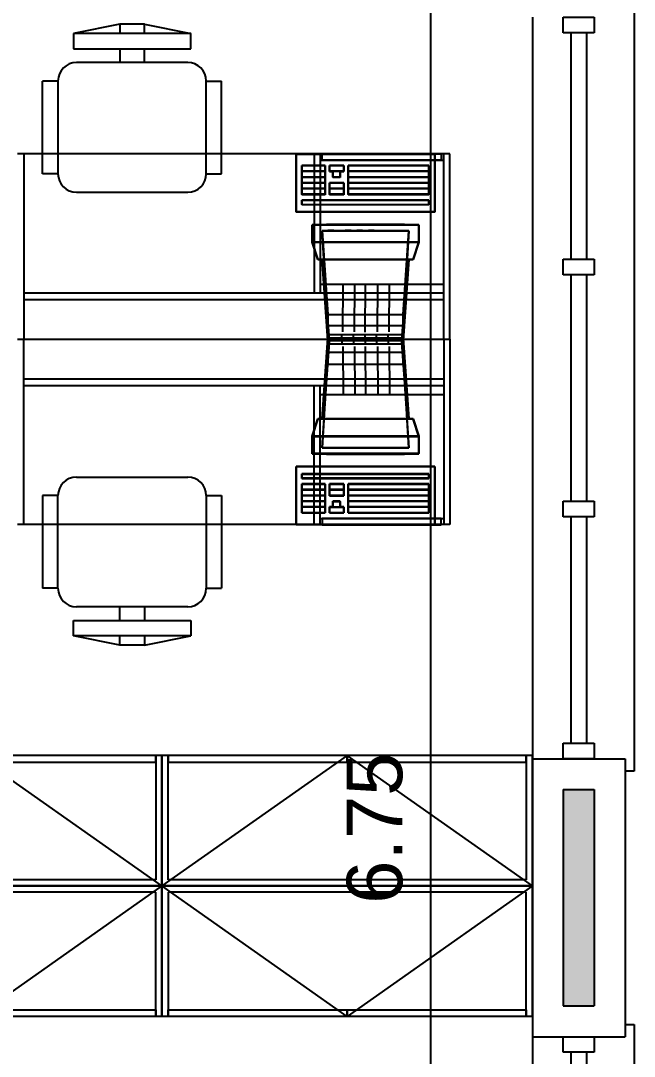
# Model space of a CAD drawing. Header units: metres. Extents: x -11 to 85, y -301 to 135.
# Drawn here: x 45.817 to 47.804, y -204.91 to -201.558 of the extents above; entities that cross this region are included whole.
import ezdxf

# ---------------------------------------------------------------- set-up
doc = ezdxf.new("R2010")
doc.units = ezdxf.units.M
doc.header["$LTSCALE"] = 0.036
doc.header["$PDMODE"] = 2
for name, color, linetype in [('arxitek isogeio', 252, 'Continuous'), ('DIMBLK', 252, 'Continuous'), ('Parathira', 252, 'Continuous')]:
    doc.layers.add(name, color=color, linetype=linetype)
doc.styles.get("Standard").update_dxf_attribs({"font": 'arial.ttf'})
doc.dimstyles.new('CADWDOT', dxfattribs={"dimscale": 0.1, "dimtxt": 1.8, "dimasz": 0.08, "dimexe": 2, "dimexo": 0, "dimgap": 0.09, "dimtad": 0, "dimrnd": 0.001, "dimzin": 0, "dimdsep": 46, "dimtxsty": 'Standard', "dimblk1": 'ARTDIM', "dimblk2": 'ARTDIM', "dimsah": 1, "dimcen": 0.09, "dimdle": 0.05, "dimse1": 1, "dimse2": 1, "dimadec": 0, "dimazin": 0, "dimtfac": 1, "dimtmove": 0, "dimatfit": 3, "dimldrblk": 'ARTDIM', "dimfxl": 2, "dimtvp": 0.9999, "dimtolj": 1, "dimtzin": 0, "dimarcsym": 0})

# ---------------------------------------------------------------- blocks, each defined once
blk = doc.blocks.new('A$C52D13D70')
at = {"layer": 'Parathira'}
for p, q in [((-0.33, 0.04), (-0.33, -2.44)), ((-0.3, 0.04), (-0.33, 0.04)), ((-0.1, 0), (-0.2, 0)), ((-0.2, 0), (-0.2, -0.05)), ((-0.1, -0.05), (-0.1, 0)), ((0, 0), (0, -2.4)), ((-0.2, -0.05), (-0.1, -0.05)), ((-0.175, -0.05), (-0.175, -0.7833)), ((-0.125, -0.05), (-0.125, -0.7833)), ((-0.1, -0.7833), (-0.2, -0.7833)), ((-0.2, -0.7833), (-0.2, -0.8333)), ((-0.1, -0.8333), (-0.1, -0.7833)), ((-0.2, -0.8333), (-0.1, -0.8333)), ((-0.175, -0.8333), (-0.175, -1.5667)), ((-0.125, -0.8333), (-0.125, -1.5667)), ((-0.1, -1.5667), (-0.2, -1.5667)), ((-0.2, -1.5667), (-0.2, -1.6167)), ((-0.1, -1.6167), (-0.1, -1.5667)), ((-0.2, -1.6167), (-0.1, -1.6167)), ((-0.175, -1.6167), (-0.175, -2.35)), ((-0.125, -1.6167), (-0.125, -2.35)), ((-0.1, -2.35), (-0.2, -2.35)), ((-0.2, -2.35), (-0.2, -2.4)), ((-0.1, -2.4), (-0.1, -2.35)), ((-0.2, -2.4), (-0.1, -2.4)), ((-0.33, -2.44), (-0.3, -2.44))]:
    blk.add_line(p, q, dxfattribs=at)
blk = doc.blocks.new('ARTDIM')
at = {"layer": 'DIMBLK'}
for p, q in [((0, -24.9975), (0, 24.9975)), ((-24.9975, 0), (24.9975, 0))]:
    blk.add_line(p, q, dxfattribs=at)
blk.add_circle((0, 0), 8.25, dxfattribs=at)
blk = doc.blocks.new('*D1333')
at = {"layer": 'arxitek isogeio', "color": 0, "lineweight": -2}
blk.add_line((47.1437, -200.8048), (47.1437, -207.5388), dxfattribs=at)
at = {"layer": 'Defpoints', "color": 0, "transparency": 16777216}
for p in [(47.4855, -200.7968), (47.1437, -207.5468), (47.4855, -207.5468)]:
    blk.add_point(p, dxfattribs=at)
at = {"layer": 'arxitek isogeio', "color": 0, "lineweight": -2, "xscale": 0.008, "yscale": 0.008, "zscale": 0.008}
for p, rotation in [((47.1437, -200.7968), 90), ((47.1437, -207.5468), 270)]:
    blk.add_blockref('ARTDIM', p, dxfattribs=dict(at, rotation=rotation))
at = {"layer": 'arxitek isogeio', "color": 0, "insert": (46.9637, -204.1718), "char_height": 0.18, "attachment_point": 5, "rotation": 90}
blk.add_mtext('\\A1;6.75', dxfattribs=at)

msp = doc.modelspace()

# ---------------------------------------------------------------- hatches: boundary and pattern name
at = {"layer": 'arxitek isogeio'}
msp.add_hatch(color=256, dxfattribs=at).paths.add_polyline_path([(47.6737, -204.0468), (47.5737, -204.0468), (47.5737, -204.7468), (47.6737, -204.7468)])

# ---------------------------------------------------------------- linework, layer by layer
for p, q in [((46.1376, -201.5692), (45.9876, -201.5992)), ((46.2176, -201.5692), (46.1376, -201.5692)), ((46.1376, -201.5692), (46.1376, -201.5992)), ((46.2176, -201.5992), (46.2176, -201.5692)), ((46.2176, -201.5692), (46.3676, -201.5992)), ((45.9876, -201.5992), (45.9876, -201.6492)), ((46.3676, -201.5992), (45.9876, -201.5992)), ((46.3676, -201.6492), (46.3676, -201.5992)), ((45.9876, -201.6492), (46.3676, -201.6492)), ((46.1376, -201.6492), (46.1376, -201.6933)), ((46.2176, -201.6933), (46.2176, -201.6492)), ((46.3576, -201.6933), (45.9976, -201.6933)), ((45.8876, -202.0533), (45.8876, -201.7533)), ((45.9376, -201.7533), (45.8876, -201.7533)), ((45.9376, -201.7533), (45.9376, -202.0533)), ((46.4176, -201.7533), (46.4676, -201.7533)), ((46.4176, -202.0533), (46.4176, -201.7533)), ((46.4676, -202.0533), (46.4676, -201.7533)), ((47.2069, -201.9892), (45.8069, -201.9892)), ((45.8269, -201.9892), (45.8269, -202.5892)), ((46.7088, -201.9904), (47.1575, -201.9904)), ((46.7088, -202.1773), (46.7088, -201.9904)), ((46.7868, -201.9891), (46.7671, -201.9891)), ((46.7671, -201.9891), (46.7671, -202.4394)), ((46.7868, -201.9891), (46.7868, -202.4394)), ((46.7929, -202.0092), (46.7929, -201.989)), ((46.7929, -201.989), (47.1779, -201.989)), ((47.1575, -201.9904), (47.1575, -202.1773)), ((47.1779, -201.989), (47.1779, -202.0092)), ((47.1869, -202.5892), (47.1869, -201.9892)), ((47.2069, -202.5892), (47.2069, -201.9892)), ((46.8023, -202.0278, 0.0001), (46.7275, -202.0278, 0.0001)), ((46.7275, -202.0278, 0.0001), (46.7275, -202.1213, 0.0001)), ((46.7868, -202.0092), (47.1869, -202.0092)), ((47.1779, -202.0092), (46.7929, -202.0092)), ((46.8023, -202.0278, 0.0001), (46.8023, -202.1213, 0.0001)), ((46.863, -202.0278, 0.0001), (46.8163, -202.0278, 0.0001)), ((46.8163, -202.0278, 0.0001), (46.8163, -202.0465, 0.0001)), ((46.863, -202.0278, 0.0001), (46.863, -202.0465, 0.0001)), ((46.8771, -202.0278, 0.0001), (46.8771, -202.1213, 0.0001)), ((47.1388, -202.0278, 0.0001), (46.8771, -202.0278, 0.0001)), ((47.1388, -202.0278, 0.0001), (47.1388, -202.1213, 0.0001)), ((45.9376, -202.0533), (45.8876, -202.0533)), ((46.4176, -202.0533), (46.4676, -202.0533)), ((46.8023, -202.0465, 0.0001), (46.7275, -202.0465, 0.0001)), ((46.828, -202.0465, 0.0001), (46.8163, -202.0465, 0.0001)), ((46.828, -202.0465, 0.0001), (46.828, -202.0652, 0.0001)), ((46.863, -202.0465, 0.0001), (46.8514, -202.0465, 0.0001)), ((46.8514, -202.0465, 0.0001), (46.8514, -202.0652, 0.0001)), ((47.1388, -202.0465, 0.0001), (46.8771, -202.0465, 0.0001)), ((46.8023, -202.0652, 0.0001), (46.7275, -202.0652, 0.0001)), ((46.8023, -202.0839, 0.0001), (46.7275, -202.0839, 0.0001)), ((46.863, -202.0839, 0.0001), (46.8163, -202.0839, 0.0001)), ((46.8163, -202.0839, 0.0001), (46.8163, -202.1213, 0.0001)), ((46.8514, -202.0652, 0.0001), (46.828, -202.0652, 0.0001)), ((46.863, -202.0839, 0.0001), (46.863, -202.1213, 0.0001)), ((47.1388, -202.0652, 0.0001), (46.8771, -202.0652, 0.0001)), ((47.1388, -202.0839, 0.0001), (46.8771, -202.0839, 0.0001)), ((45.9976, -202.1133), (46.3576, -202.1133)), ((46.8023, -202.1026, 0.0001), (46.7275, -202.1026, 0.0001)), ((46.8023, -202.1213, 0.0001), (46.7275, -202.1213, 0.0001)), ((46.863, -202.1026, 0.0001), (46.8163, -202.1026, 0.0001)), ((46.863, -202.1213, 0.0001), (46.8163, -202.1213, 0.0001)), ((47.1388, -202.1026, 0.0001), (46.8771, -202.1026, 0.0001)), ((47.1388, -202.1213, 0.0001), (46.8771, -202.1213, 0.0001)), ((46.7275, -202.14, 0.0001), (46.7275, -202.154, 0.0001)), ((47.1388, -202.14, 0.0001), (46.7275, -202.14, 0.0001)), ((47.1388, -202.154, 0.0001), (46.7275, -202.154, 0.0001)), ((47.1388, -202.14, 0.0001), (47.1388, -202.154, 0.0001)), ((47.1575, -202.1773), (46.7088, -202.1773)), ((46.7604, -202.2186), (47.1063, -202.2186)), ((46.7604, -202.2186), (46.7604, -202.2747)), ((47.1063, -202.2186), (47.1063, -202.2747)), ((46.7604, -202.2747), (47.1063, -202.2747)), ((46.7604, -202.2747), (46.7791, -202.3308)), ((47.1063, -202.2747), (47.0876, -202.3308)), ((47.0876, -202.3308), (46.7791, -202.3308)), ((46.8165, -202.5925), (46.7978, -202.3308)), ((47.0689, -202.3308), (47.0502, -202.5925)), ((46.7868, -202.4103), (47.1869, -202.4103)), ((45.8269, -202.4394), (47.1869, -202.4394)), ((45.8269, -202.4608), (47.1869, -202.4608)), ((45.8069, -202.5892), (47.2069, -202.5892)), ((45.8069, -202.5892), (47.2069, -202.5892)), ((45.8269, -203.1892), (45.8269, -202.5892)), ((46.8165, -202.5858), (46.7978, -202.8476)), ((47.0502, -202.5858), (46.8165, -202.5858)), ((47.0502, -202.5925), (46.8165, -202.5925)), ((47.0689, -202.8476), (47.0502, -202.5858)), ((47.1869, -202.5892), (47.1869, -203.1892)), ((47.2069, -202.5892), (47.2069, -203.1892)), ((45.8269, -202.7175), (47.1869, -202.7175)), ((45.8269, -202.739), (47.1869, -202.739)), ((46.7671, -203.1892), (46.7671, -202.739)), ((46.7868, -203.1892), (46.7868, -202.739)), ((46.7868, -202.7681), (47.1869, -202.7681)), ((46.7604, -202.9037), (46.7791, -202.8476)), ((47.0876, -202.8476), (46.7791, -202.8476)), ((47.1063, -202.9037), (47.0876, -202.8476)), ((46.7604, -202.9037), (47.1063, -202.9037)), ((46.7604, -202.9598), (46.7604, -202.9037)), ((47.1063, -202.9598), (47.1063, -202.9037)), ((46.7604, -202.9598), (47.1063, -202.9598)), ((47.1575, -203.001), (46.7088, -203.001)), ((46.7088, -203.001), (46.7088, -203.188)), ((47.1575, -203.188), (47.1575, -203.001)), ((45.9976, -203.0352), (46.3576, -203.0352)), ((47.1388, -203.0244, 0.0001), (46.7275, -203.0244, 0.0001)), ((46.7275, -203.0384, 0.0001), (46.7275, -203.0244, 0.0001)), ((47.1388, -203.0384, 0.0001), (47.1388, -203.0244, 0.0001)), ((47.1388, -203.0384, 0.0001), (46.7275, -203.0384, 0.0001)), ((46.8023, -203.0571, 0.0001), (46.7275, -203.0571, 0.0001)), ((46.7275, -203.1506, 0.0001), (46.7275, -203.0571, 0.0001)), ((46.8023, -203.1506, 0.0001), (46.8023, -203.0571, 0.0001)), ((46.863, -203.0571, 0.0001), (46.8163, -203.0571, 0.0001)), ((46.8163, -203.0945, 0.0001), (46.8163, -203.0571, 0.0001)), ((46.863, -203.0945, 0.0001), (46.863, -203.0571, 0.0001)), ((46.8771, -203.1506, 0.0001), (46.8771, -203.0571, 0.0001)), ((47.1388, -203.0571, 0.0001), (46.8771, -203.0571, 0.0001)), ((47.1388, -203.1506, 0.0001), (47.1388, -203.0571, 0.0001)), ((45.9376, -203.0952), (45.8876, -203.0952)), ((45.8876, -203.0952), (45.8876, -203.3952)), ((45.9376, -203.3952), (45.9376, -203.0952)), ((46.4176, -203.0952), (46.4676, -203.0952)), ((46.4176, -203.0952), (46.4176, -203.3952)), ((46.4676, -203.0952), (46.4676, -203.3952)), ((46.8023, -203.0758, 0.0001), (46.7275, -203.0758, 0.0001)), ((46.8023, -203.0945, 0.0001), (46.7275, -203.0945, 0.0001)), ((46.863, -203.0758, 0.0001), (46.8163, -203.0758, 0.0001)), ((46.863, -203.0945, 0.0001), (46.8163, -203.0945, 0.0001)), ((47.1388, -203.0758, 0.0001), (46.8771, -203.0758, 0.0001)), ((47.1388, -203.0945, 0.0001), (46.8771, -203.0945, 0.0001)), ((46.8023, -203.1132, 0.0001), (46.7275, -203.1132, 0.0001)), ((46.8023, -203.1319, 0.0001), (46.7275, -203.1319, 0.0001)), ((46.8163, -203.1506, 0.0001), (46.8163, -203.1319, 0.0001)), ((46.828, -203.1319, 0.0001), (46.8163, -203.1319, 0.0001)), ((46.8514, -203.1132, 0.0001), (46.828, -203.1132, 0.0001)), ((46.828, -203.1319, 0.0001), (46.828, -203.1132, 0.0001)), ((46.8514, -203.1319, 0.0001), (46.8514, -203.1132, 0.0001)), ((46.863, -203.1319, 0.0001), (46.8514, -203.1319, 0.0001)), ((46.863, -203.1506, 0.0001), (46.863, -203.1319, 0.0001)), ((47.1388, -203.1132, 0.0001), (46.8771, -203.1132, 0.0001)), ((47.1388, -203.1319, 0.0001), (46.8771, -203.1319, 0.0001)), ((46.8023, -203.1506, 0.0001), (46.7275, -203.1506, 0.0001)), ((46.7868, -203.1692), (47.1869, -203.1692)), ((47.1779, -203.1692), (46.7929, -203.1692)), ((46.7929, -203.1692), (46.7929, -203.1893)), ((46.863, -203.1506, 0.0001), (46.8163, -203.1506, 0.0001)), ((47.1388, -203.1506, 0.0001), (46.8771, -203.1506, 0.0001)), ((47.1779, -203.1893), (47.1779, -203.1692)), ((47.2069, -203.1892), (45.8069, -203.1892)), ((46.7088, -203.188), (47.1575, -203.188)), ((46.7868, -203.1892), (46.7671, -203.1892)), ((46.7929, -203.1893), (47.1779, -203.1893)), ((45.9376, -203.3952), (45.8876, -203.3952)), ((46.4176, -203.3952), (46.4676, -203.3952)), ((46.3576, -203.4552), (45.9976, -203.4552)), ((46.1376, -203.4993), (46.1376, -203.4552)), ((46.2176, -203.4552), (46.2176, -203.4993)), ((45.9876, -203.4993), (46.3676, -203.4993)), ((45.9876, -203.5493), (45.9876, -203.4993)), ((46.3676, -203.4993), (46.3676, -203.5493)), ((46.1376, -203.5793), (45.9876, -203.5493)), ((46.3676, -203.5493), (45.9876, -203.5493)), ((46.1376, -203.5793), (46.1376, -203.5493)), ((46.2176, -203.5493), (46.2176, -203.5793)), ((46.2176, -203.5793), (46.3676, -203.5493)), ((46.2176, -203.5793), (46.1376, -203.5793)), ((46.274, -203.9361), (45.0743, -203.9361)), ((46.274, -204.3587), (45.6741, -203.9361)), ((46.254, -203.9361), (45.6741, -203.9361)), ((46.254, -203.9361), (46.254, -204.3387)), ((46.254, -203.958), (46.254, -203.9361)), ((46.8739, -203.9361), (46.274, -204.3587)), ((46.274, -203.9361), (46.274, -204.3587)), ((47.4737, -203.9361), (46.274, -203.9361)), ((46.274, -204.3587), (46.274, -203.9361)), ((46.274, -203.9361), (46.274, -204.3587)), ((46.294, -204.3387), (46.294, -203.9361)), ((46.8739, -203.9361), (46.294, -203.9361)), ((46.294, -203.9361), (46.294, -203.958)), ((47.4537, -203.9361), (46.8739, -203.9361)), ((46.8739, -203.9361), (46.8739, -203.958)), ((47.4737, -204.3587), (46.8739, -203.9361)), ((46.8739, -203.958), (46.8739, -203.9361)), ((47.4537, -203.9361), (47.4537, -204.3387)), ((47.4537, -203.958), (47.4537, -203.9361)), ((47.4737, -204.3587), (47.4737, -203.9361)), ((45.6741, -203.958), (46.254, -203.958)), ((46.294, -203.958), (46.8739, -203.958)), ((46.8739, -203.958), (47.4537, -203.958)), ((47.4737, -203.9468), (47.4737, -204.8468)), ((47.4737, -203.9468), (47.7737, -203.9468)), ((47.7737, -203.9468), (47.7737, -204.8468)), ((47.5737, -204.0468), (47.6737, -204.0468)), ((47.5737, -204.0468), (47.5737, -204.7468)), ((47.6737, -204.0468), (47.6737, -204.7468)), ((46.254, -204.3387), (45.0943, -204.3387)), ((47.4537, -204.3387), (46.294, -204.3387)), ((45.0743, -204.3587), (46.274, -204.3587)), ((46.274, -204.3587), (45.0743, -204.3587)), ((46.274, -204.3587), (45.0743, -204.3587)), ((45.0743, -204.3587), (46.274, -204.3587)), ((46.274, -204.3587), (45.6741, -204.7813)), ((46.274, -204.3587), (47.4737, -204.3587)), ((46.274, -204.7813), (46.274, -204.3587)), ((46.274, -204.3587), (46.274, -204.7813)), ((46.274, -204.7813), (46.274, -204.3587)), ((46.274, -204.3587), (47.4737, -204.3587)), ((47.4737, -204.3587), (46.274, -204.3587)), ((46.274, -204.3587), (46.274, -204.7813)), ((46.8739, -204.7813), (46.274, -204.3587)), ((47.4737, -204.3587), (46.8739, -204.7813)), ((47.4737, -204.5587), (47.4737, -204.3587)), ((47.4737, -204.3587), (47.4737, -204.7813)), ((47.4737, -204.7813), (47.4737, -204.3587)), ((46.254, -204.3787), (45.0943, -204.3787)), ((46.254, -204.7813), (46.254, -204.3787)), ((47.4537, -204.3787), (46.294, -204.3787)), ((46.294, -204.3787), (46.294, -204.7813)), ((47.4537, -204.7813), (47.4537, -204.3787)), ((45.6741, -204.7594), (46.254, -204.7594)), ((46.254, -204.7594), (46.254, -204.7813)), ((46.294, -204.7813), (46.294, -204.7594)), ((46.294, -204.7594), (46.8739, -204.7594)), ((46.8739, -204.7813), (46.8739, -204.7594)), ((46.8739, -204.7594), (47.4537, -204.7594)), ((46.8739, -204.7594), (46.8739, -204.7813)), ((47.4537, -204.7594), (47.4537, -204.7813)), ((47.5737, -204.7468), (47.6737, -204.7468)), ((46.274, -204.7813), (45.0743, -204.7813)), ((46.254, -204.7813), (45.6741, -204.7813)), ((47.4737, -204.7813), (46.274, -204.7813)), ((46.8739, -204.7813), (46.294, -204.7813)), ((47.4537, -204.7813), (46.8739, -204.7813)), ((47.4737, -204.8468), (47.7737, -204.8468))]:
    msp.add_line(p, q, dxfattribs=at)
at = {"layer": 'arxitek isogeio', "extrusion": (1.21853e-17, 0.099504, 0.995037)}
for p, q in [((46.8024, -202.0454, 0.0291), (46.7276, -202.0454, 0.0291)), ((47.1389, -202.0454, 0.0291), (46.8772, -202.0454, 0.0291)), ((46.8024, -202.0641, 0.0309), (46.7276, -202.0641, 0.0309)), ((46.8024, -202.0827, 0.0328), (46.7276, -202.0827, 0.0328)), ((47.1389, -202.0641, 0.0309), (46.8772, -202.0641, 0.0309)), ((47.1389, -202.0827, 0.0328), (46.8772, -202.0827, 0.0328)), ((46.8024, -202.1013, 0.0346), (46.7276, -202.1013, 0.0346)), ((46.8631, -202.1013, 0.0346), (46.8164, -202.1013, 0.0346)), ((47.1389, -202.1013, 0.0346), (46.8772, -202.1013, 0.0346))]:
    msp.add_line(p, q, dxfattribs=at)
at = {"layer": 'arxitek isogeio', "extrusion": (-2.72784e-15, -0.175791, 0.984428)}
for p, q in [((46.8603, -202.5653, 0.2762), (46.861, -202.4089, 0.3041)), ((46.8978, -202.5653, 0.2762), (46.8985, -202.4089, 0.3041)), ((46.9321, -202.566, 0.2759), (46.9329, -202.4096, 0.3038)), ((46.9727, -202.5653, 0.2762), (46.9735, -202.4089, 0.3041)), ((47.0102, -202.5653, 0.2762), (47.011, -202.4089, 0.3041))]:
    msp.add_line(p, q, dxfattribs=at)
at = {"layer": 'arxitek isogeio', "extrusion": (-1.22e-16, -0.996241, -0.08663)}
for p, q in [((46.857, -202.5901, 0.2375), (46.857, -202.5765, 0.0804)), ((46.8945, -202.5901, 0.2375), (46.8945, -202.5765, 0.0804)), ((46.932, -202.5901, 0.2375), (46.932, -202.5765, 0.0804)), ((46.9695, -202.5901, 0.2375), (46.9695, -202.5765, 0.0804)), ((47.0069, -202.5901, 0.2375), (47.0069, -202.5765, 0.0804))]:
    msp.add_line(p, q, dxfattribs=at)
at = {"layer": 'arxitek isogeio', "extrusion": (2.44001e-16, 0.996241, -0.08663)}
for p, q in [((46.857, -202.5882, 0.2375), (46.857, -202.6019, 0.0804)), ((46.8945, -202.5882, 0.2375), (46.8945, -202.6019, 0.0804)), ((46.932, -202.5882, 0.2375), (46.932, -202.6019, 0.0804)), ((46.9695, -202.5882, 0.2375), (46.9695, -202.6019, 0.0804)), ((47.0069, -202.5882, 0.2375), (47.0069, -202.6019, 0.0804))]:
    msp.add_line(p, q, dxfattribs=at)
at = {"layer": 'arxitek isogeio', "extrusion": (-2.66326e-15, 0.175791, 0.984428)}
for p, q in [((46.8603, -202.613, 0.2762), (46.861, -202.7695, 0.3041)), ((46.8978, -202.613, 0.2762), (46.8985, -202.7695, 0.3041)), ((46.9321, -202.6123, 0.2759), (46.9329, -202.7688, 0.3038)), ((46.9727, -202.613, 0.2762), (46.9735, -202.7695, 0.3041)), ((47.0102, -202.613, 0.2762), (47.011, -202.7695, 0.3041))]:
    msp.add_line(p, q, dxfattribs=at)
at = {"layer": 'arxitek isogeio', "extrusion": (-2.43706e-17, -0.099504, 0.995037)}
for p, q in [((46.8024, -203.0771, 0.0346), (46.7276, -203.0771, 0.0346)), ((46.8024, -203.0957, 0.0328), (46.7276, -203.0957, 0.0328)), ((46.8631, -203.0771, 0.0346), (46.8164, -203.0771, 0.0346)), ((47.1389, -203.0771, 0.0346), (46.8772, -203.0771, 0.0346)), ((47.1389, -203.0957, 0.0328), (46.8772, -203.0957, 0.0328)), ((46.8024, -203.1143, 0.0309), (46.7276, -203.1143, 0.0309)), ((46.8024, -203.1329, 0.0291), (46.7276, -203.1329, 0.0291)), ((47.1389, -203.1143, 0.0309), (46.8772, -203.1143, 0.0309)), ((47.1389, -203.1329, 0.0291), (46.8772, -203.1329, 0.0291))]:
    msp.add_line(p, q, dxfattribs=at)
at = {"layer": 'arxitek isogeio'}
for centre, start, end in [((45.9976, -201.7533), 90, 180), ((46.3576, -201.7533), 0, 90), ((45.9976, -202.0533), 180, 270), ((46.3576, -202.0533), 270, 0), ((45.9976, -203.0952), 90, 180), ((46.3576, -203.0952), 0, 90), ((45.9976, -203.3952), 180, 270), ((46.3576, -203.3952), 270, 0)]:
    msp.add_arc(centre, 0.06, start, end, dxfattribs=at)
for points, invisible_edges in [([(46.7089, -201.9901, 0.0187), (46.7089, -201.9901), (46.7089, -202.1771)], 12), ([(46.7089, -202.1771), (46.7089, -202.1771, 0.0374), (46.7089, -201.9901, 0.0187)], 12), ([(47.1576, -201.9901, 0.0187), (46.7089, -201.9901, 0.0187), (46.7089, -202.1771, 0.0374)], 12), ([(46.7089, -202.1771, 0.0374), (47.1576, -202.1771, 0.0374), (47.1576, -201.9901, 0.0187)], 12), ([(47.1576, -201.9901), (46.7089, -201.9901), (47.1576, -201.9901, 0.0187)], 6), ([(46.7089, -201.9901, 0.0187), (47.1576, -201.9901, 0.0187), (46.7089, -201.9901)], 6), ([(47.1576, -201.9901, 0.0187), (47.1576, -202.1771, 0.0374), (47.1576, -201.9901)], 6), ([(47.1576, -202.1771), (47.1576, -201.9901), (47.1576, -202.1771, 0.0374)], 6), ([(46.8024, -202.0273, 0.0226), (46.7276, -202.0273, 0.0226), (46.7276, -202.0268, 0.0272)], 12), ([(46.7276, -202.0268, 0.0272), (46.8024, -202.0268, 0.0272), (46.8024, -202.0273, 0.0226)], 12), ([(46.7276, -202.1199, 0.0365), (46.7276, -202.0268, 0.0272), (46.7276, -202.0273, 0.0226)], 12), ([(46.8024, -202.0268, 0.0272), (46.7276, -202.0268, 0.0272), (46.7276, -202.1199, 0.0365)], 12), ([(46.7276, -202.1199, 0.0365), (46.8024, -202.1199, 0.0365), (46.8024, -202.0268, 0.0272)], 12), ([(46.7276, -202.0273, 0.0226), (46.7276, -202.1203, 0.0319), (46.7276, -202.1199, 0.0365)], 12), ([(46.8024, -202.1203, 0.0319), (46.8024, -202.0273, 0.0226), (46.8024, -202.0268, 0.0272)], 12), ([(46.8024, -202.0268, 0.0272), (46.8024, -202.1199, 0.0365), (46.8024, -202.1203, 0.0319)], 12), ([(46.8631, -202.0273, 0.0226), (46.8164, -202.0273, 0.0226), (46.8164, -202.0268, 0.0272)], 12), ([(46.8164, -202.0268, 0.0272), (46.8631, -202.0268, 0.0272), (46.8631, -202.0273, 0.0226)], 12), ([(46.8164, -202.0454, 0.0291), (46.8164, -202.0268, 0.0272), (46.8164, -202.0273, 0.0226)], 12), ([(46.8164, -202.0454, 0.0291), (46.8631, -202.0454, 0.0291), (46.8164, -202.0268, 0.0272)], 6), ([(46.8164, -202.0268, 0.0272), (46.8631, -202.0454, 0.0291), (46.8631, -202.0268, 0.0272)], 5), ([(46.8164, -202.0273, 0.0226), (46.8164, -202.0459, 0.0244), (46.8164, -202.0454, 0.0291)], 12), ([(46.8631, -202.0459, 0.0244), (46.8631, -202.0273, 0.0226), (46.8631, -202.0268, 0.0272)], 12), ([(46.8631, -202.0268, 0.0272), (46.8631, -202.0454, 0.0291), (46.8631, -202.0459, 0.0244)], 12), ([(47.1389, -202.0273, 0.0226), (46.8772, -202.0273, 0.0226), (47.1389, -202.0268, 0.0272)], 6), ([(46.8772, -202.0268, 0.0272), (47.1389, -202.0268, 0.0272), (46.8772, -202.0273, 0.0226)], 6), ([(46.8772, -202.0273, 0.0226), (46.8772, -202.1203, 0.0319), (46.8772, -202.0268, 0.0272)], 6), ([(46.8772, -202.1199, 0.0365), (46.8772, -202.0268, 0.0272), (46.8772, -202.1203, 0.0319)], 6), ([(47.1389, -202.0268, 0.0272), (46.8772, -202.0268, 0.0272), (46.8772, -202.1199, 0.0365)], 12), ([(46.8772, -202.1199, 0.0365), (47.1389, -202.1199, 0.0365), (47.1389, -202.0268, 0.0272)], 12), ([(47.1389, -202.0268, 0.0272), (47.1389, -202.1199, 0.0365), (47.1389, -202.0273, 0.0226)], 6), ([(47.1389, -202.1203, 0.0319), (47.1389, -202.0273, 0.0226), (47.1389, -202.1199, 0.0365)], 6), ([(46.8164, -202.0459, 0.0244), (46.8281, -202.0459, 0.0244), (46.8281, -202.0454, 0.0291)], 12), ([(46.8281, -202.0454, 0.0291), (46.8164, -202.0454, 0.0291), (46.8164, -202.0459, 0.0244)], 12), ([(46.8281, -202.0641, 0.0309), (46.8281, -202.0454, 0.0291), (46.8281, -202.0459, 0.0244)], 12), ([(46.8515, -202.0641, 0.0309), (46.8515, -202.0454, 0.0291), (46.8281, -202.0641, 0.0309)], 6), ([(46.8281, -202.0454, 0.0291), (46.8281, -202.0641, 0.0309), (46.8515, -202.0454, 0.0291)], 6), ([(46.8281, -202.0459, 0.0244), (46.8281, -202.0645, 0.0263), (46.8281, -202.0641, 0.0309)], 12), ([(46.8631, -202.0459, 0.0244), (46.8631, -202.0454, 0.0291), (46.8515, -202.0454, 0.0291)], 12), ([(46.8631, -202.0459, 0.0244), (46.8515, -202.0454, 0.0291), (46.8515, -202.0459, 0.0244)], 5), ([(46.8515, -202.0645, 0.0263), (46.8515, -202.0459, 0.0244), (46.8515, -202.0454, 0.0291)], 12), ([(46.8515, -202.0454, 0.0291), (46.8515, -202.0641, 0.0309), (46.8515, -202.0645, 0.0263)], 12), ([(46.8631, -202.0831, 0.0281), (46.8164, -202.0831, 0.0281), (46.8164, -202.0827, 0.0328)], 12), ([(46.8164, -202.0827, 0.0328), (46.8631, -202.0827, 0.0328), (46.8631, -202.0831, 0.0281)], 12), ([(46.8164, -202.1199, 0.0365), (46.8164, -202.0827, 0.0328), (46.8164, -202.0831, 0.0281)], 12), ([(46.8631, -202.0827, 0.0328), (46.8164, -202.0827, 0.0328), (46.8164, -202.1199, 0.0365)], 12), ([(46.8164, -202.1199, 0.0365), (46.8631, -202.1199, 0.0365), (46.8631, -202.0827, 0.0328)], 12), ([(46.8164, -202.0831, 0.0281), (46.8164, -202.1203, 0.0319), (46.8164, -202.1199, 0.0365)], 12), ([(46.8281, -202.0645, 0.0263), (46.8515, -202.0645, 0.0263), (46.8515, -202.0641, 0.0309)], 12), ([(46.8515, -202.0641, 0.0309), (46.8281, -202.0641, 0.0309), (46.8281, -202.0645, 0.0263)], 12), ([(46.8631, -202.1203, 0.0319), (46.8631, -202.0831, 0.0281), (46.8631, -202.0827, 0.0328)], 12), ([(46.8631, -202.0827, 0.0328), (46.8631, -202.1199, 0.0365), (46.8631, -202.1203, 0.0319)], 12), ([(46.7276, -202.1203, 0.0319), (46.8024, -202.1203, 0.0319), (46.8024, -202.1199, 0.0365)], 12), ([(46.8024, -202.1199, 0.0365), (46.7276, -202.1199, 0.0365), (46.7276, -202.1203, 0.0319)], 12), ([(46.8164, -202.1203, 0.0319), (46.8631, -202.1203, 0.0319), (46.8631, -202.1199, 0.0365)], 12), ([(46.8631, -202.1199, 0.0365), (46.8164, -202.1199, 0.0365), (46.8164, -202.1203, 0.0319)], 12), ([(46.8772, -202.1203, 0.0319), (47.1389, -202.1203, 0.0319), (46.8772, -202.1199, 0.0365)], 6), ([(47.1389, -202.1199, 0.0365), (46.8772, -202.1199, 0.0365), (47.1389, -202.1203, 0.0319)], 6), ([(47.1389, -202.1389, 0.0337), (46.7276, -202.1389, 0.0337), (46.7276, -202.1385, 0.0384)], 12), ([(46.7276, -202.1385, 0.0384), (47.1389, -202.1385, 0.0384), (47.1389, -202.1389, 0.0337)], 12), ([(46.7276, -202.1524, 0.0398), (46.7276, -202.1385, 0.0384), (46.7276, -202.1389, 0.0337)], 12), ([(47.1389, -202.1385, 0.0384), (46.7276, -202.1385, 0.0384), (46.7276, -202.1524, 0.0398)], 12), ([(46.7276, -202.1524, 0.0398), (47.1389, -202.1524, 0.0398), (47.1389, -202.1385, 0.0384)], 12), ([(46.7276, -202.1389, 0.0337), (46.7276, -202.1529, 0.0351), (46.7276, -202.1524, 0.0398)], 12), ([(47.1389, -202.1524, 0.0398), (46.7276, -202.1524, 0.0398), (46.7276, -202.1529, 0.0351)], 7), ([(46.7276, -202.1529, 0.0351), (47.1389, -202.1529, 0.0351), (46.7276, -202.1524, 0.0398)], 14), ([(47.1389, -202.1524, 0.0398), (46.7276, -202.1524, 0.0398), (47.1389, -202.1529, 0.0351)], 7), ([(47.1389, -202.1529, 0.0351), (47.1389, -202.1389, 0.0337), (47.1389, -202.1385, 0.0384)], 12), ([(47.1389, -202.1385, 0.0384), (47.1389, -202.1524, 0.0398), (47.1389, -202.1529, 0.0351)], 12), ([(47.1576, -202.1771, 0.0374), (46.7089, -202.1771, 0.0374), (47.1576, -202.1771)], 6), ([(46.7089, -202.1771), (47.1576, -202.1771), (46.7089, -202.1771, 0.0374)], 6), ([(46.7603, -202.2751, 0.0561), (46.7603, -202.2751, 0.3739), (46.7603, -202.219, 0.0561)], 6), ([(46.7603, -202.219, 0.3739), (46.7603, -202.219, 0.0561), (46.7603, -202.2751, 0.3739)], 6), ([(47.1062, -202.219, 0.3739), (46.7603, -202.219, 0.3739), (46.7603, -202.2751, 0.3739)], 12), ([(46.7603, -202.2751, 0.3739), (47.1062, -202.2751, 0.3739), (47.1062, -202.219, 0.3739)], 12), ([(47.1062, -202.219, 0.0561), (46.7603, -202.219, 0.0561), (47.1062, -202.219, 0.3739)], 6), ([(46.7603, -202.219, 0.3739), (47.1062, -202.219, 0.3739), (46.7603, -202.219, 0.0561)], 6), ([(47.1062, -202.2751, 0.3739), (47.1062, -202.2751, 0.0561), (47.1062, -202.219, 0.0561)], 12), ([(47.1062, -202.219, 0.0561), (47.1062, -202.219, 0.3739), (47.1062, -202.2751, 0.3739)], 12), ([(46.793, -202.2377, 0.0561), (46.8117, -202.5088), (46.8117, -202.5462, 0.0561)], 5), ([(46.793, -202.2377), (46.8117, -202.5088), (46.793, -202.2377, 0.0561)], 6), ([(47.0735, -202.2377), (46.793, -202.2377), (47.0735, -202.2377, 0.0561)], 6), ([(46.793, -202.2377, 0.0561), (47.0735, -202.2377, 0.0561), (46.793, -202.2377)], 6), ([(47.0548, -202.5088), (47.0735, -202.2377, 0.0561), (47.0548, -202.5462, 0.0561)], 5), ([(47.0548, -202.5088), (47.0735, -202.2377), (47.0735, -202.2377, 0.0561)], 12), ([(46.7603, -202.2751, 0.3739), (46.7603, -202.2751, 0.0561), (46.779, -202.3312, 0.0561)], 12), ([(46.7603, -202.2751, 0.3739), (46.779, -202.3312, 0.0561), (46.779, -202.3312, 0.3459)], 5), ([(46.779, -202.3312, 0.3459), (47.1062, -202.2751, 0.3739), (46.7603, -202.2751, 0.3739)], 5), ([(47.0875, -202.3312, 0.3459), (47.1062, -202.2751, 0.3739), (46.779, -202.3312, 0.3459)], 6), ([(47.1062, -202.2751, 0.0561), (47.1062, -202.2751, 0.3739), (47.0875, -202.3312, 0.0561)], 6), ([(47.0875, -202.3312, 0.0561), (47.1062, -202.2751, 0.3739), (47.0875, -202.3312, 0.3459)], 5), ([(46.779, -202.3312, 0.3459), (46.793, -202.3312, 0.3178), (47.0875, -202.3312, 0.3459)], 7), ([(46.779, -202.3312, 0.3459), (46.779, -202.3312, 0.0561), (46.793, -202.3312, 0.0561)], 12), ([(46.779, -202.3312, 0.3459), (46.793, -202.3312, 0.0561), (46.793, -202.3312, 0.3178)], 13), ([(46.8117, -202.5929, 0.2711), (47.0735, -202.3312, 0.3178), (46.793, -202.3312, 0.3178)], 5), ([(46.793, -202.3312, 0.0561), (46.8117, -202.5929, 0.2711), (46.793, -202.3312, 0.3178)], 5), ([(46.8117, -202.5742, 0.0561), (46.8117, -202.5929, 0.2711), (46.793, -202.3312, 0.0561)], 6), ([(47.0735, -202.3312, 0.3178), (47.0875, -202.3312, 0.3459), (46.793, -202.3312, 0.3178)], 7), ([(47.0548, -202.5929, 0.2711), (47.0735, -202.3312, 0.3178), (46.8117, -202.5929, 0.2711)], 6), ([(47.0548, -202.5929, 0.2711), (47.0735, -202.3312, 0.0561), (47.0735, -202.3312, 0.3178)], 5), ([(47.0548, -202.5929, 0.2711), (47.0548, -202.5742, 0.0561), (47.0735, -202.3312, 0.0561)], 12), ([(47.0875, -202.3312, 0.0561), (47.0875, -202.3312, 0.3459), (47.0735, -202.3312, 0.3178)], 14), ([(47.0875, -202.3312, 0.0561), (47.0735, -202.3312, 0.3178), (47.0735, -202.3312, 0.0561)], 5), ([(47.0548, -202.5462, 0.0561), (46.8117, -202.5462, 0.0561), (47.0548, -202.5088)], 6), ([(46.8117, -202.5088), (47.0548, -202.5088), (46.8117, -202.5462, 0.0561)], 6), ([(46.8117, -202.5855, 0.2711), (47.0735, -202.8472, 0.3178), (46.793, -202.8472, 0.3178)], 5), ([(46.793, -202.8472, 0.0561), (46.8117, -202.5855, 0.2711), (46.793, -202.8472, 0.3178)], 5), ([(46.8117, -202.6042, 0.0561), (46.8117, -202.5855, 0.2711), (46.793, -202.8472, 0.0561)], 6), ([(47.0548, -202.5929, 0.2711), (46.8117, -202.5929, 0.2711), (46.8117, -202.5742, 0.0561)], 12), ([(46.8117, -202.5742, 0.0561), (47.0548, -202.5742, 0.0561), (47.0548, -202.5929, 0.2711)], 12), ([(47.0548, -202.5855, 0.2711), (47.0735, -202.8472, 0.3178), (46.8117, -202.5855, 0.2711)], 6), ([(47.0548, -202.5855, 0.2711), (46.8117, -202.5855, 0.2711), (46.8117, -202.6042, 0.0561)], 12), ([(46.8117, -202.6042, 0.0561), (47.0548, -202.6042, 0.0561), (47.0548, -202.5855, 0.2711)], 12), ([(47.0548, -202.5855, 0.2711), (47.0735, -202.8472, 0.0561), (47.0735, -202.8472, 0.3178)], 5), ([(47.0548, -202.5855, 0.2711), (47.0548, -202.6042, 0.0561), (47.0735, -202.8472, 0.0561)], 12), ([(46.793, -202.9407, 0.0561), (46.8117, -202.6696), (46.8117, -202.6322, 0.0561)], 5), ([(47.0548, -202.6322, 0.0561), (46.8117, -202.6322, 0.0561), (47.0548, -202.6696)], 6), ([(46.8117, -202.6696), (47.0548, -202.6696), (46.8117, -202.6322, 0.0561)], 6), ([(47.0548, -202.6696), (47.0735, -202.9407, 0.0561), (47.0548, -202.6322, 0.0561)], 5), ([(46.793, -202.9407), (46.8117, -202.6696), (46.793, -202.9407, 0.0561)], 6), ([(47.0548, -202.6696), (47.0735, -202.9407), (47.0735, -202.9407, 0.0561)], 12), ([(46.7603, -202.9033, 0.3739), (46.7603, -202.9033, 0.0561), (46.779, -202.8472, 0.0561)], 12), ([(46.7603, -202.9033, 0.3739), (46.779, -202.8472, 0.0561), (46.779, -202.8472, 0.3459)], 5), ([(46.779, -202.8472, 0.3459), (47.1062, -202.9033, 0.3739), (46.7603, -202.9033, 0.3739)], 5), ([(46.779, -202.8472, 0.3459), (46.793, -202.8472, 0.3178), (47.0875, -202.8472, 0.3459)], 7), ([(46.779, -202.8472, 0.3459), (46.779, -202.8472, 0.0561), (46.793, -202.8472, 0.0561)], 12), ([(46.779, -202.8472, 0.3459), (46.793, -202.8472, 0.0561), (46.793, -202.8472, 0.3178)], 13), ([(47.0875, -202.8472, 0.3459), (47.1062, -202.9033, 0.3739), (46.779, -202.8472, 0.3459)], 6), ([(47.0735, -202.8472, 0.3178), (47.0875, -202.8472, 0.3459), (46.793, -202.8472, 0.3178)], 7), ([(47.0875, -202.8472, 0.0561), (47.0875, -202.8472, 0.3459), (47.0735, -202.8472, 0.3178)], 14), ([(47.0875, -202.8472, 0.0561), (47.0735, -202.8472, 0.3178), (47.0735, -202.8472, 0.0561)], 5), ([(47.1062, -202.9033, 0.0561), (47.1062, -202.9033, 0.3739), (47.0875, -202.8472, 0.0561)], 6), ([(47.0875, -202.8472, 0.0561), (47.1062, -202.9033, 0.3739), (47.0875, -202.8472, 0.3459)], 5), ([(46.7603, -202.9033, 0.0561), (46.7603, -202.9033, 0.3739), (46.7603, -202.9594, 0.0561)], 6), ([(46.7603, -202.9594, 0.3739), (46.7603, -202.9594, 0.0561), (46.7603, -202.9033, 0.3739)], 6), ([(47.1062, -202.9594, 0.3739), (46.7603, -202.9594, 0.3739), (46.7603, -202.9033, 0.3739)], 12), ([(46.7603, -202.9033, 0.3739), (47.1062, -202.9033, 0.3739), (47.1062, -202.9594, 0.3739)], 12), ([(47.1062, -202.9033, 0.3739), (47.1062, -202.9033, 0.0561), (47.1062, -202.9594, 0.0561)], 12), ([(47.1062, -202.9594, 0.0561), (47.1062, -202.9594, 0.3739), (47.1062, -202.9033, 0.3739)], 12), ([(47.1062, -202.9594, 0.0561), (46.7603, -202.9594, 0.0561), (47.1062, -202.9594, 0.3739)], 6), ([(46.7603, -202.9594, 0.3739), (47.1062, -202.9594, 0.3739), (46.7603, -202.9594, 0.0561)], 6), ([(47.0735, -202.9407), (46.793, -202.9407), (47.0735, -202.9407, 0.0561)], 6), ([(46.793, -202.9407, 0.0561), (47.0735, -202.9407, 0.0561), (46.793, -202.9407)], 6), ([(46.7089, -203.1883, 0.0187), (46.7089, -203.1883), (46.7089, -203.0013)], 12), ([(46.7089, -203.0013), (46.7089, -203.0013, 0.0374), (46.7089, -203.1883, 0.0187)], 12), ([(47.1576, -203.0013, 0.0374), (46.7089, -203.0013, 0.0374), (47.1576, -203.0013)], 6), ([(46.7089, -203.0013), (47.1576, -203.0013), (46.7089, -203.0013, 0.0374)], 6), ([(47.1576, -203.1883, 0.0187), (46.7089, -203.1883, 0.0187), (46.7089, -203.0013, 0.0374)], 12), ([(46.7089, -203.0013, 0.0374), (47.1576, -203.0013, 0.0374), (47.1576, -203.1883, 0.0187)], 12), ([(47.1576, -203.1883, 0.0187), (47.1576, -203.0013, 0.0374), (47.1576, -203.1883)], 6), ([(47.1576, -203.0013), (47.1576, -203.1883), (47.1576, -203.0013, 0.0374)], 6), ([(47.1389, -203.026, 0.0398), (46.7276, -203.026, 0.0398), (46.7276, -203.0255, 0.0351)], 7), ([(46.7276, -203.0255, 0.0351), (47.1389, -203.0255, 0.0351), (46.7276, -203.026, 0.0398)], 14), ([(47.1389, -203.026, 0.0398), (46.7276, -203.026, 0.0398), (47.1389, -203.0255, 0.0351)], 7), ([(46.7276, -203.0394, 0.0337), (46.7276, -203.0255, 0.0351), (46.7276, -203.026, 0.0398)], 12), ([(46.7276, -203.026, 0.0398), (46.7276, -203.0399, 0.0384), (46.7276, -203.0394, 0.0337)], 12), ([(47.1389, -203.0399, 0.0384), (46.7276, -203.0399, 0.0384), (46.7276, -203.026, 0.0398)], 12), ([(46.7276, -203.026, 0.0398), (47.1389, -203.026, 0.0398), (47.1389, -203.0399, 0.0384)], 12), ([(47.1389, -203.0255, 0.0351), (47.1389, -203.0394, 0.0337), (47.1389, -203.0399, 0.0384)], 12), ([(47.1389, -203.0399, 0.0384), (47.1389, -203.026, 0.0398), (47.1389, -203.0255, 0.0351)], 12), ([(47.1389, -203.0394, 0.0337), (46.7276, -203.0394, 0.0337), (46.7276, -203.0399, 0.0384)], 12), ([(46.7276, -203.0399, 0.0384), (47.1389, -203.0399, 0.0384), (47.1389, -203.0394, 0.0337)], 12), ([(46.7276, -203.058, 0.0319), (46.8024, -203.058, 0.0319), (46.8024, -203.0585, 0.0365)], 12), ([(46.8024, -203.0585, 0.0365), (46.7276, -203.0585, 0.0365), (46.7276, -203.058, 0.0319)], 12), ([(46.7276, -203.1511, 0.0226), (46.7276, -203.058, 0.0319), (46.7276, -203.0585, 0.0365)], 12), ([(46.7276, -203.0585, 0.0365), (46.7276, -203.1515, 0.0272), (46.7276, -203.1511, 0.0226)], 12), ([(46.8024, -203.1515, 0.0272), (46.7276, -203.1515, 0.0272), (46.7276, -203.0585, 0.0365)], 12), ([(46.7276, -203.0585, 0.0365), (46.8024, -203.0585, 0.0365), (46.8024, -203.1515, 0.0272)], 12), ([(46.8024, -203.058, 0.0319), (46.8024, -203.1511, 0.0226), (46.8024, -203.1515, 0.0272)], 12), ([(46.8024, -203.1515, 0.0272), (46.8024, -203.0585, 0.0365), (46.8024, -203.058, 0.0319)], 12), ([(46.8164, -203.058, 0.0319), (46.8631, -203.058, 0.0319), (46.8631, -203.0585, 0.0365)], 12), ([(46.8631, -203.0585, 0.0365), (46.8164, -203.0585, 0.0365), (46.8164, -203.058, 0.0319)], 12), ([(46.8164, -203.0952, 0.0281), (46.8164, -203.058, 0.0319), (46.8164, -203.0585, 0.0365)], 12), ([(46.8164, -203.0585, 0.0365), (46.8164, -203.0957, 0.0328), (46.8164, -203.0952, 0.0281)], 12), ([(46.8631, -203.0957, 0.0328), (46.8164, -203.0957, 0.0328), (46.8164, -203.0585, 0.0365)], 12), ([(46.8164, -203.0585, 0.0365), (46.8631, -203.0585, 0.0365), (46.8631, -203.0957, 0.0328)], 12), ([(46.8631, -203.058, 0.0319), (46.8631, -203.0952, 0.0281), (46.8631, -203.0957, 0.0328)], 12), ([(46.8631, -203.0957, 0.0328), (46.8631, -203.0585, 0.0365), (46.8631, -203.058, 0.0319)], 12), ([(46.8772, -203.058, 0.0319), (47.1389, -203.058, 0.0319), (46.8772, -203.0585, 0.0365)], 6), ([(47.1389, -203.0585, 0.0365), (46.8772, -203.0585, 0.0365), (47.1389, -203.058, 0.0319)], 6), ([(46.8772, -203.1511, 0.0226), (46.8772, -203.058, 0.0319), (46.8772, -203.1515, 0.0272)], 6), ([(46.8772, -203.0585, 0.0365), (46.8772, -203.1515, 0.0272), (46.8772, -203.058, 0.0319)], 6), ([(47.1389, -203.1515, 0.0272), (46.8772, -203.1515, 0.0272), (46.8772, -203.0585, 0.0365)], 12), ([(46.8772, -203.0585, 0.0365), (47.1389, -203.0585, 0.0365), (47.1389, -203.1515, 0.0272)], 12), ([(47.1389, -203.058, 0.0319), (47.1389, -203.1511, 0.0226), (47.1389, -203.0585, 0.0365)], 6), ([(47.1389, -203.1515, 0.0272), (47.1389, -203.0585, 0.0365), (47.1389, -203.1511, 0.0226)], 6), ([(46.8631, -203.0952, 0.0281), (46.8164, -203.0952, 0.0281), (46.8164, -203.0957, 0.0328)], 12), ([(46.8164, -203.0957, 0.0328), (46.8631, -203.0957, 0.0328), (46.8631, -203.0952, 0.0281)], 12), ([(46.8164, -203.1325, 0.0244), (46.8281, -203.1325, 0.0244), (46.8281, -203.1329, 0.0291)], 12), ([(46.8281, -203.1329, 0.0291), (46.8164, -203.1329, 0.0291), (46.8164, -203.1325, 0.0244)], 12), ([(46.8164, -203.1511, 0.0226), (46.8164, -203.1325, 0.0244), (46.8164, -203.1329, 0.0291)], 12), ([(46.8164, -203.1329, 0.0291), (46.8164, -203.1515, 0.0272), (46.8164, -203.1511, 0.0226)], 12), ([(46.8164, -203.1329, 0.0291), (46.8631, -203.1329, 0.0291), (46.8164, -203.1515, 0.0272)], 6), ([(46.8164, -203.1515, 0.0272), (46.8631, -203.1329, 0.0291), (46.8631, -203.1515, 0.0272)], 5), ([(46.8281, -203.1139, 0.0263), (46.8515, -203.1139, 0.0263), (46.8515, -203.1143, 0.0309)], 12), ([(46.8515, -203.1143, 0.0309), (46.8281, -203.1143, 0.0309), (46.8281, -203.1139, 0.0263)], 12), ([(46.8281, -203.1325, 0.0244), (46.8281, -203.1139, 0.0263), (46.8281, -203.1143, 0.0309)], 12), ([(46.8281, -203.1143, 0.0309), (46.8281, -203.1329, 0.0291), (46.8281, -203.1325, 0.0244)], 12), ([(46.8515, -203.1143, 0.0309), (46.8515, -203.1329, 0.0291), (46.8281, -203.1143, 0.0309)], 6), ([(46.8281, -203.1329, 0.0291), (46.8281, -203.1143, 0.0309), (46.8515, -203.1329, 0.0291)], 6), ([(46.8515, -203.1139, 0.0263), (46.8515, -203.1325, 0.0244), (46.8515, -203.1329, 0.0291)], 12), ([(46.8515, -203.1329, 0.0291), (46.8515, -203.1143, 0.0309), (46.8515, -203.1139, 0.0263)], 12), ([(46.8631, -203.1325, 0.0244), (46.8631, -203.1329, 0.0291), (46.8515, -203.1329, 0.0291)], 12), ([(46.8631, -203.1325, 0.0244), (46.8515, -203.1329, 0.0291), (46.8515, -203.1325, 0.0244)], 5), ([(46.8631, -203.1325, 0.0244), (46.8631, -203.1511, 0.0226), (46.8631, -203.1515, 0.0272)], 12), ([(46.8631, -203.1515, 0.0272), (46.8631, -203.1329, 0.0291), (46.8631, -203.1325, 0.0244)], 12), ([(46.8024, -203.1511, 0.0226), (46.7276, -203.1511, 0.0226), (46.7276, -203.1515, 0.0272)], 12), ([(46.7276, -203.1515, 0.0272), (46.8024, -203.1515, 0.0272), (46.8024, -203.1511, 0.0226)], 12), ([(46.8631, -203.1511, 0.0226), (46.8164, -203.1511, 0.0226), (46.8164, -203.1515, 0.0272)], 12), ([(46.8164, -203.1515, 0.0272), (46.8631, -203.1515, 0.0272), (46.8631, -203.1511, 0.0226)], 12), ([(47.1389, -203.1511, 0.0226), (46.8772, -203.1511, 0.0226), (47.1389, -203.1515, 0.0272)], 6), ([(46.8772, -203.1515, 0.0272), (47.1389, -203.1515, 0.0272), (46.8772, -203.1511, 0.0226)], 6), ([(47.1576, -203.1883), (46.7089, -203.1883), (47.1576, -203.1883, 0.0187)], 6), ([(46.7089, -203.1883, 0.0187), (47.1576, -203.1883, 0.0187), (46.7089, -203.1883)], 6)]:
    msp.add_3dface(points, dxfattribs=dict(at, invisible_edges=invisible_edges))
for points in [[(47.0594, -202.2176, 0.3272), (46.807, -202.2176, 0.3272), (46.807, -202.2176, 0.1028), (47.0594, -202.2176, 0.1028)], [(46.8304, -202.2375, 0.028), (46.8117, -202.2375, 0.028), (46.8117, -202.2375, 0.014), (46.8304, -202.2375, 0.014)], [(46.8865, -202.2375, 0.028), (46.8678, -202.2375, 0.028), (46.8678, -202.2375, 0.014), (46.8865, -202.2375, 0.014)], [(46.9239, -202.2375, 0.028), (46.9052, -202.2375, 0.028), (46.9052, -202.2375, 0.014), (46.9239, -202.2375, 0.014)], [(46.9613, -202.2375, 0.028), (46.9426, -202.2375, 0.028), (46.9426, -202.2375, 0.014), (46.9613, -202.2375, 0.014)], [(47.0594, -202.9608, 0.3272), (46.807, -202.9608, 0.3272), (46.807, -202.9608, 0.1028), (47.0594, -202.9608, 0.1028)], [(46.8304, -202.9408, 0.028), (46.8117, -202.9408, 0.028), (46.8117, -202.9408, 0.014), (46.8304, -202.9408, 0.014)], [(46.8865, -202.9408, 0.028), (46.8678, -202.9408, 0.028), (46.8678, -202.9408, 0.014), (46.8865, -202.9408, 0.014)], [(46.9239, -202.9408, 0.028), (46.9052, -202.9408, 0.028), (46.9052, -202.9408, 0.014), (46.9239, -202.9408, 0.014)], [(46.9613, -202.9408, 0.028), (46.9426, -202.9408, 0.028), (46.9426, -202.9408, 0.014), (46.9613, -202.9408, 0.014)]]:
    msp.add_3dface(points, dxfattribs=at)

# ---------------------------------------------------------------- block references
at = {"layer": 'arxitek isogeio', "xscale": -1}
for p in [(47.4737, -201.5468), (47.4737, -204.8468)]:
    msp.add_blockref('A$C52D13D70', p, dxfattribs=at)

# ---------------------------------------------------------------- dimensions: what is measured, and where the dimension line sits
at = {"layer": 'arxitek isogeio'}
dim = msp.add_linear_dim(base=(47.1437, -207.5468), p1=(47.4855, -200.7968), p2=(47.4855, -207.5468), angle=90, dimstyle='CADWDOT', dxfattribs=at)
dim.commit()
dim.dimension.update_dxf_attribs({"geometry": '*D1333', "text_midpoint": (46.9637, -204.1718)})

doc.saveas('drawing.dxf')
